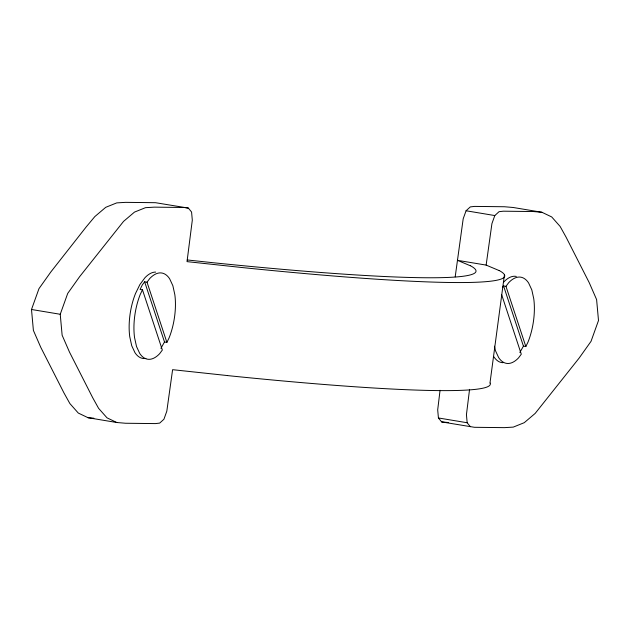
<?xml version="1.0" encoding="UTF-8"?>
<svg xmlns="http://www.w3.org/2000/svg" width="630" height="630" viewBox="0 0 630 630"><rect width="100%" height="100%" fill="white"/><g stroke="black" fill="none" stroke-linecap="round" stroke-linejoin="round"><path stroke-width="0.94" d="M440.055 390.293L437.692 409.862L438.425 417.958L441.622 421.911L474.477 427.298L504.394 427.644L513.269 427.108L524.255 422.683L535.177 413.406L579.175 358.029L591.027 341.35L598.5 320.512L596.602 299.565L589.231 282.665L566.039 237.077L560.125 226.438L551.707 216.941L541.934 212.279L513.19 207.49L504.488 206.75L474.579 206.404L470.311 206.9L466.066 210.766L463.184 218.823L455.191 276.861M469.555 389.364L466.436 414.65L467.161 422.746L470.366 426.699M498.999 270.506L486.132 265.096L491.928 223.611L494.802 215.555L499.055 211.688L503.315 211.192L533.224 211.538L541.934 212.279M489.983 383.04L504.402 274.995M227.595 375.582L172.604 369.684L166.816 411.177L163.934 419.233L159.689 423.1L155.421 423.596L125.512 423.25L116.81 422.509L88.066 417.722L78.293 413.059L69.875 403.562L63.961 392.923L40.769 347.335L33.398 330.435L31.5 309.488L38.973 288.65L50.825 271.971L86.089 227.06L94.823 216.594L105.745 207.317L116.731 202.891L125.606 202.356L155.523 202.702L188.378 208.089L191.575 212.042L192.307 220.138L187.023 261.631L242.014 267.53A465.483 29.224 7.6 0 0 499.18 270.53M116.81 422.509L107.029 417.848L98.611 408.35L92.697 397.711L69.505 352.123L62.134 335.223L60.236 314.275L67.709 293.438L79.561 276.759L123.559 221.382L134.481 212.105L145.475 207.68L154.35 207.144L184.259 207.49L188.378 208.089M142.482 289.847L140.301 294.305A44.139 20.207 -80.5 0 0 134.536 337.523L136.513 346.508L139.726 353.43A42.73 19.561 -80.5 0 0 159.666 353.658L162.351 350.028L142.482 289.847L140.088 289.446L142.27 284.988L144.632 281.799L147.026 282.201L166.895 342.381L164.501 341.98L144.632 281.799M164.501 341.98L160.902 348.351M166.895 342.381L169.076 337.924A44.139 20.207 -80.5 0 0 174.841 294.706L172.864 285.713L169.651 278.799A42.73 19.561 -80.5 0 0 149.712 278.562L147.026 282.201M523.435 346.138L525.83 346.539L505.969 286.351L503.575 285.957L523.435 346.138L519.837 352.509M525.83 346.539L528.011 342.082A44.139 20.207 -80.5 0 0 533.775 298.864L531.807 289.871L528.594 282.957A42.73 19.561 -80.5 0 0 508.654 282.72L505.969 286.351M503.535 282.366L503.858 281.925A42.73 19.561 -80.5 0 1 516.317 276.436M502.63 287.233L503.575 285.957M448.639 422.541L441.622 421.911M88.066 417.722L93.87 418.218M187.228 259.954L213.279 262.741A465.483 29.224 7.6 0 0 470.445 265.742M466.066 210.766L494.802 215.555M486.132 265.096L457.396 260.316L470.256 265.718M31.5 309.488L60.236 314.275M438.425 417.958L467.161 422.746M501.732 294.927L521.293 354.186L518.6 357.816A42.73 19.561 -80.5 0 1 498.661 357.588L495.448 350.666L494.463 346.177M490.179 383.072A465.483 29.224 7.6 0 1 227.674 375.606M155.665 272.089A42.73 19.561 -80.5 0 0 144.924 277.767L139.876 284.587L135.513 293.501A44.139 20.207 -80.5 0 0 129.748 336.727L131.725 345.712L134.938 352.627A42.73 19.561 -80.5 0 0 145.892 358.391M503.071 362.691A42.73 19.561 -80.5 0 1 493.873 356.793"/></g></svg>
